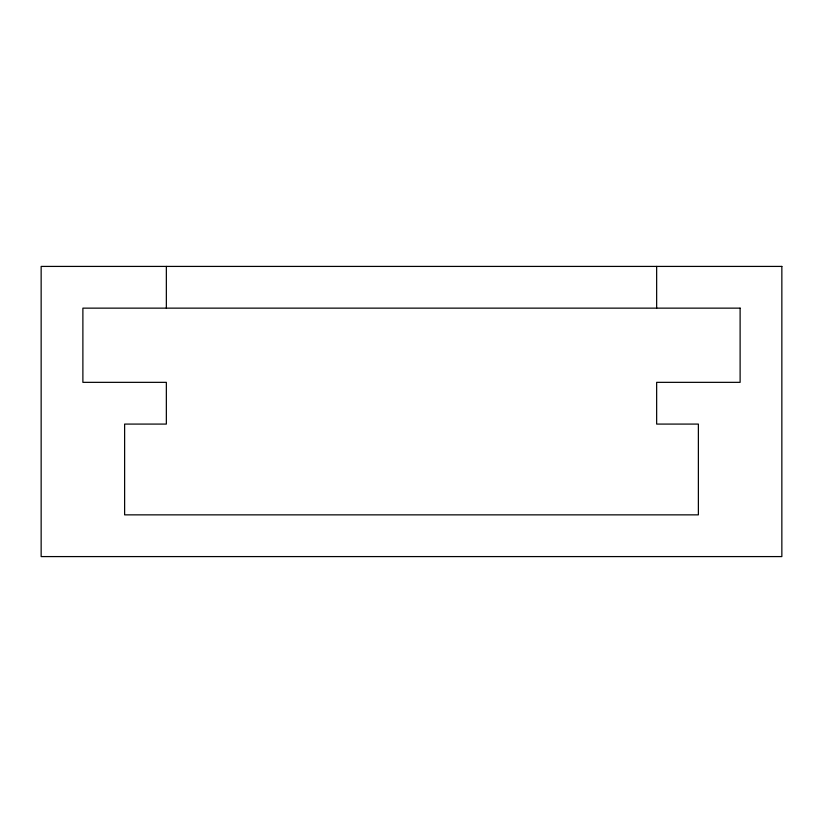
<?xml version="1.0" encoding="UTF-8"?>
<svg xmlns="http://www.w3.org/2000/svg" width="823" height="823" viewBox="0 0 823 823"><rect width="100%" height="100%" fill="white"/><g stroke="black" fill="none" stroke-linecap="round" stroke-linejoin="round"><path stroke-width="1.23" d="M656.651 266.415L656.651 308.141M166.349 266.415L166.349 308.141M781.85 266.415L41.15 266.415L41.15 556.585L781.85 556.585L781.85 266.415M740.114 308.141L82.886 308.141L82.886 382.345L166.349 382.345L166.349 424.082L124.623 424.082L124.623 514.859L698.377 514.859L698.377 424.082L656.651 424.082L656.651 382.345L740.114 382.345L740.114 308.141"/></g></svg>
